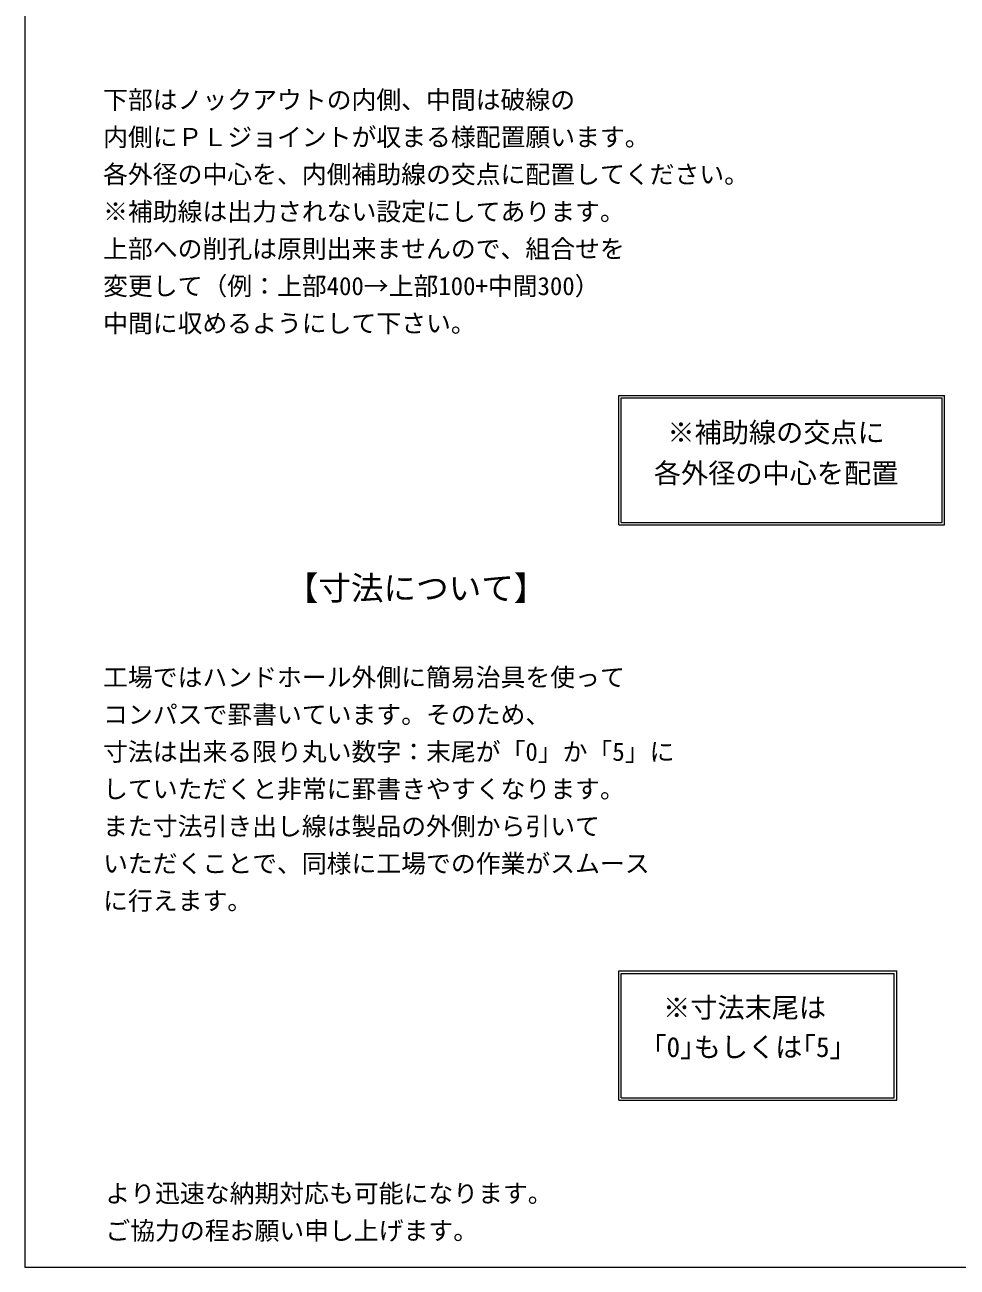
# Model space of a CAD drawing. Units: millimetres, scale not verified. Extents: x -4890 to 4890, y -2297 to 2297.
# Drawn here: x -4890 to -2944, y -1978 to 616 of the extents above; entities that cross this region are included whole.
import ezdxf
from ezdxf.enums import TextEntityAlignment as Align

# ---------------------------------------------------------------- set-up
doc = ezdxf.new("R2010")
doc.units = ezdxf.units.MM
doc.header["$LTSCALE"] = 10
for name, color, linetype, lineweight in [('0-2_waku', 7, 'Continuous', 18), ('0-9_uchigawa', 6, 'Continuous', 18), ('0-E_文字１', 7, 'Continuous', 18)]:
    doc.layers.add(name, color=color, linetype=linetype, lineweight=lineweight)
doc.styles.add('ＭＳ ゴシック', font='')
doc.styles.get('ＭＳ ゴシック').set_extended_font_data('MS Gothic')

msp = doc.modelspace()

# ---------------------------------------------------------------- linework, layer by layer
at = {"layer": '0-2_waku'}
for p, q in [((-4890.06, 2297.24), (-4890.06, -1977.76)), ((-4890.06, -1977.76), (-1830.06, -1977.76)), ((-4890.06, -1977.76), (-1830.06, -1977.76)), ((-4890.06, -1977.76), (-1830.06, -1977.76)), ((-4890.06, -1977.76), (-1830.06, -1977.76))]:
    msp.add_line(p, q, dxfattribs=at)
at = {"layer": '0-9_uchigawa'}
for p, q in [((-3650.52, -428.25), (-3650.52, -158.25)), ((-3650.52, -158.25), (-2970.52, -158.25)), ((-3645.52, -423.25), (-3645.52, -163.25)), ((-3645.52, -163.25), (-2975.52, -163.25)), ((-2975.52, -423.25), (-2975.52, -163.25)), ((-2970.52, -428.25), (-2970.52, -158.25)), ((-3650.52, -428.25), (-2970.52, -428.25)), ((-3645.52, -423.25), (-2975.52, -423.25)), ((-3650.52, -1359.47), (-3070.52, -1359.47)), ((-3650.52, -1629.47), (-3650.52, -1359.47)), ((-3645.52, -1364.47), (-3075.52, -1364.47)), ((-3645.52, -1624.47), (-3645.52, -1364.47)), ((-3075.52, -1624.47), (-3075.52, -1364.47)), ((-3070.52, -1629.47), (-3070.52, -1359.47)), ((-3650.52, -1629.47), (-3070.52, -1629.47)), ((-3645.52, -1624.47), (-3075.52, -1624.47))]:
    msp.add_line(p, q, dxfattribs=at)

# ---------------------------------------------------------------- texts
at = {"layer": '0-E_文字１', "style": 'ＭＳ ゴシック'}
for s, height, p in [('下部はノックアウトの内側、中間は破線の', 38.01, (-4726.76, 428.71)), ('内側にＰＬジョイントが収まる様配置願います。', 38.01, (-4726.76, 350.95)), ('各外径の中心を、内側補助線の交点に配置してください。', 38.01, (-4726.76, 273.19)), ('※補助線は出力されない設定にしてあります。', 38.01, (-4726.76, 195.43)), ('上部への削孔は原則出来ませんので、組合せを', 38.01, (-4726.76, 117.67)), ('変更して（例：上部400→上部100+中間300）', 38.01, (-4726.76, 39.91)), ('中間に収めるようにして下さい。', 38.01, (-4726.76, -37.85)), (' ※補助線の交点に', 41.57, (-3577.33, -268.53)), ('各外径の中心を配置', 41.57, (-3577.33, -353.58)), ('【寸法について】', 49.88, (-4345.71, -600.09)), ('工場ではハンドホール外側に簡易治具を使って', 38.01, (-4726.76, -776.72)), ('コンパスで罫書いています。そのため、', 38.01, (-4726.76, -854.48)), ('寸法は出来る限り丸い数字：末尾が「0」か「5」に', 38.01, (-4726.76, -932.24)), ('していただくと非常に罫書きやすくなります。', 38.01, (-4726.76, -1010)), ('また寸法引き出し線は製品の外側から引いて', 38.01, (-4726.76, -1087.76)), ('いただくことで、同様に工場での作業がスムース', 38.01, (-4726.76, -1165.52)), ('に行えます。', 38.01, (-4726.76, -1243.28)), ('※寸法末尾は', 41.57, (-3557.99, -1469.3)), ('「0｣もしくは｢5｣', 41.57, (-3607.48, -1551.54)), ('より迅速な納期対応も可能になります。\u3000', 38.01, (-4721.91, -1854.18)), ('ご協力の程お願い申し上げます。', 38.01, (-4721.91, -1931.94))]:
    msp.add_text(s, height=height, dxfattribs=at).set_placement(p, align=Align.BOTTOM_LEFT)

doc.saveas('drawing.dxf')
